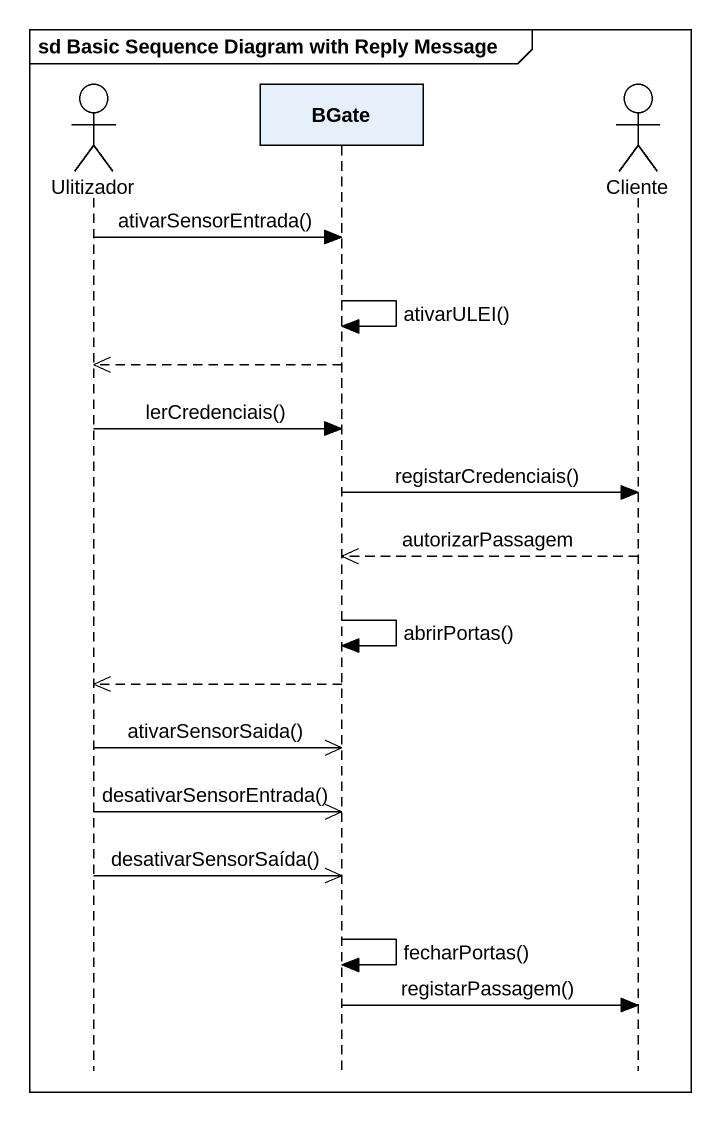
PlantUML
@startuml
mainframe sd Basic Sequence Diagram with Reply Message
hide footbox
actor Ulitizador
participant BGate
actor Cliente

Ulitizador -> BGate : ativarSensorEntrada()
BGate -> BGate : ativarULEI()
BGate -->> Ulitizador
Ulitizador -> BGate : lerCredenciais()
BGate -> Cliente : registarCredenciais()
Cliente -->> BGate : autorizarPassagem
BGate -> BGate : abrirPortas()
BGate -->> Ulitizador
Ulitizador ->> BGate : ativarSensorSaida()
Ulitizador ->> BGate : desativarSensorEntrada()
Ulitizador ->> BGate : desativarSensorSaída()
BGate -> BGate : fecharPortas()
BGate -> Cliente : registarPassagem()
@enduml
